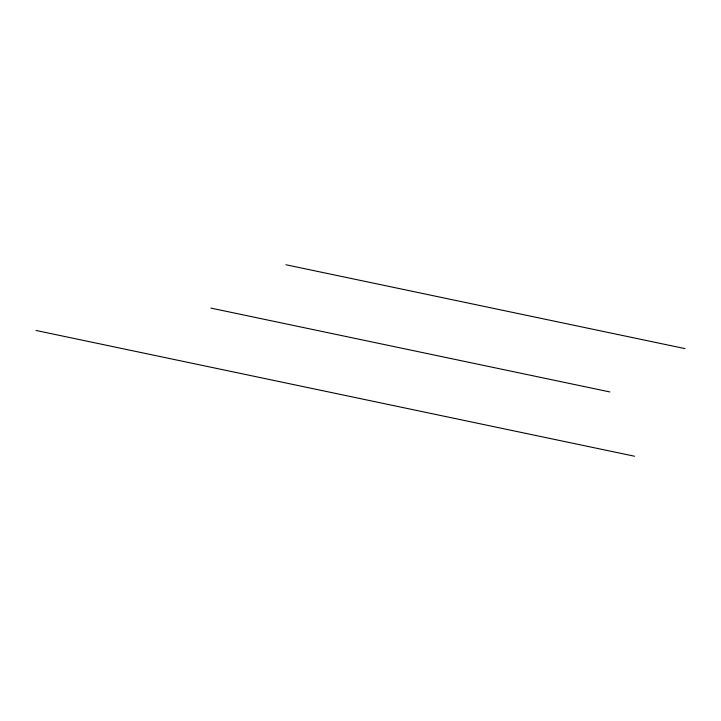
<?xml version="1.0" encoding="UTF-8"?>
<svg xmlns="http://www.w3.org/2000/svg" width="721" height="721" viewBox="0 0 721 721"><rect width="100%" height="100%" fill="white"/><g stroke="black" fill="none" stroke-linecap="round" stroke-linejoin="round"><path stroke-width="1.08" d="M285.931 264.76L684.95 348.603M210.865 308.092L609.885 391.945M36.05 330.47L634.579 456.24"/></g></svg>
